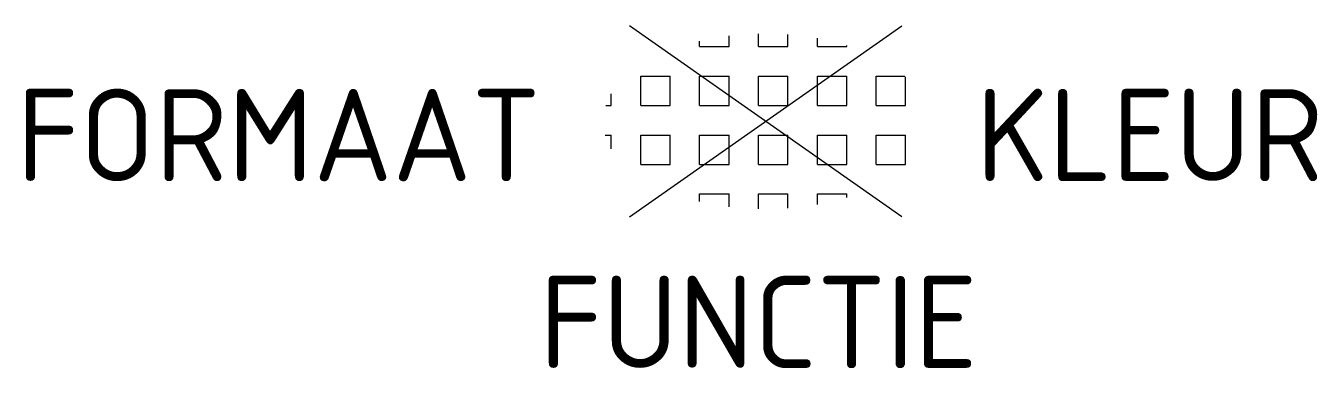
# Model space of a CAD drawing. Header units: metres. Extents: x -14.4 to 10.8, y -4.8 to 1.9.
import ezdxf
from ezdxf.enums import TextEntityAlignment as Align

# ---------------------------------------------------------------- set-up
doc = ezdxf.new("R2010")
doc.units = ezdxf.units.M
doc.styles.add('NLCS-ISO', font='NLCS-ISO.ttf')

msp = doc.modelspace()

# ---------------------------------------------------------------- linework, layer by layer
for p, q in [((-2.662, -1.864), (2.662, 1.864)), ((2.662, -1.864), (-2.662, 1.864)), ((-1.291, 1.458), (-1.291, 1.563)), ((-0.716, 1.458), (-0.716, 1.667)), ((-0.141, 1.458), (-0.141, 1.709)), ((0.434, 1.458), (0.434, 1.695)), ((1.009, 1.458), (1.009, 1.622)), ((-1.291, 1.458), (-0.716, 1.458)), ((-0.141, 1.458), (0.434, 1.458)), ((1.009, 1.458), (1.584, 1.458)), ((1.584, 1.458), (1.584, 1.483)), ((-2.441, 0.883), (-1.866, 0.883)), ((-2.441, 0.308), (-2.441, 0.883)), ((-1.866, 0.308), (-1.866, 0.883)), ((-1.291, 0.883), (-0.716, 0.883)), ((-1.291, 0.308), (-1.291, 0.883)), ((-0.716, 0.308), (-0.716, 0.883)), ((-0.141, 0.883), (0.434, 0.883)), ((-0.141, 0.308), (-0.141, 0.883)), ((0.434, 0.308), (0.434, 0.883)), ((1.009, 0.883), (1.584, 0.883)), ((1.009, 0.308), (1.009, 0.883)), ((1.584, 0.308), (1.584, 0.883)), ((2.159, 0.883), (2.721, 0.883)), ((2.159, 0.308), (2.159, 0.883)), ((2.734, 0.308), (2.734, 0.871)), ((-3.016, 0.308), (-3.016, 0.537)), ((-3.125, 0.308), (-3.016, 0.308)), ((-2.441, 0.308), (-1.866, 0.308)), ((-1.291, 0.308), (-0.716, 0.308)), ((-0.141, 0.308), (0.434, 0.308)), ((1.009, 0.308), (1.584, 0.308)), ((2.159, 0.308), (2.734, 0.308)), ((-3.138, -0.267), (-3.016, -0.267)), ((-3.016, -0.537), (-3.016, -0.267)), ((-2.441, -0.267), (-1.866, -0.267)), ((-2.441, -0.842), (-2.441, -0.267)), ((-1.866, -0.842), (-1.866, -0.267)), ((-1.291, -0.267), (-0.716, -0.267)), ((-1.291, -0.842), (-1.291, -0.267)), ((-0.716, -0.842), (-0.716, -0.267)), ((-0.141, -0.267), (0.434, -0.267)), ((-0.141, -0.842), (-0.141, -0.267)), ((0.434, -0.842), (0.434, -0.267)), ((1.009, -0.267), (1.584, -0.267)), ((1.009, -0.842), (1.009, -0.267)), ((1.584, -0.842), (1.584, -0.267)), ((2.159, -0.267), (2.734, -0.267)), ((2.159, -0.842), (2.159, -0.267)), ((2.734, -0.842), (2.734, -0.267)), ((-2.441, -0.842), (-1.866, -0.842)), ((-1.291, -0.842), (-0.716, -0.842)), ((-0.141, -0.842), (0.434, -0.842)), ((1.009, -0.842), (1.584, -0.842)), ((2.159, -0.842), (2.734, -0.842)), ((-1.291, -1.417), (-0.716, -1.417)), ((-1.291, -1.563), (-1.291, -1.417)), ((-0.716, -1.667), (-0.716, -1.417)), ((-0.141, -1.417), (0.434, -1.417)), ((-0.141, -1.709), (-0.141, -1.417)), ((0.434, -1.695), (0.434, -1.417)), ((1.009, -1.417), (1.584, -1.417)), ((1.009, -1.622), (1.009, -1.417)), ((1.584, -1.483), (1.584, -1.417))]:
    msp.add_line(p, q)

# ---------------------------------------------------------------- texts
at = {"style": 'NLCS-ISO'}
msp.add_attdef('FORMAAT', text='', height=1.8, dxfattribs=at).set_placement((-4.391, -0.267), align=Align.MIDDLE_RIGHT)
msp.add_attdef('KLEUR', text='', height=1.8, dxfattribs=at).set_placement((4.109, -0.267), align=Align.MIDDLE_LEFT)
at = {"style": 'NLCS-ISO', "flags": 1}
msp.add_attdef('FUNCTIE', text='', height=1.8, dxfattribs=at).set_placement((-0.141, -3.017), align=Align.TOP_CENTER)

doc.saveas('drawing.dxf')
